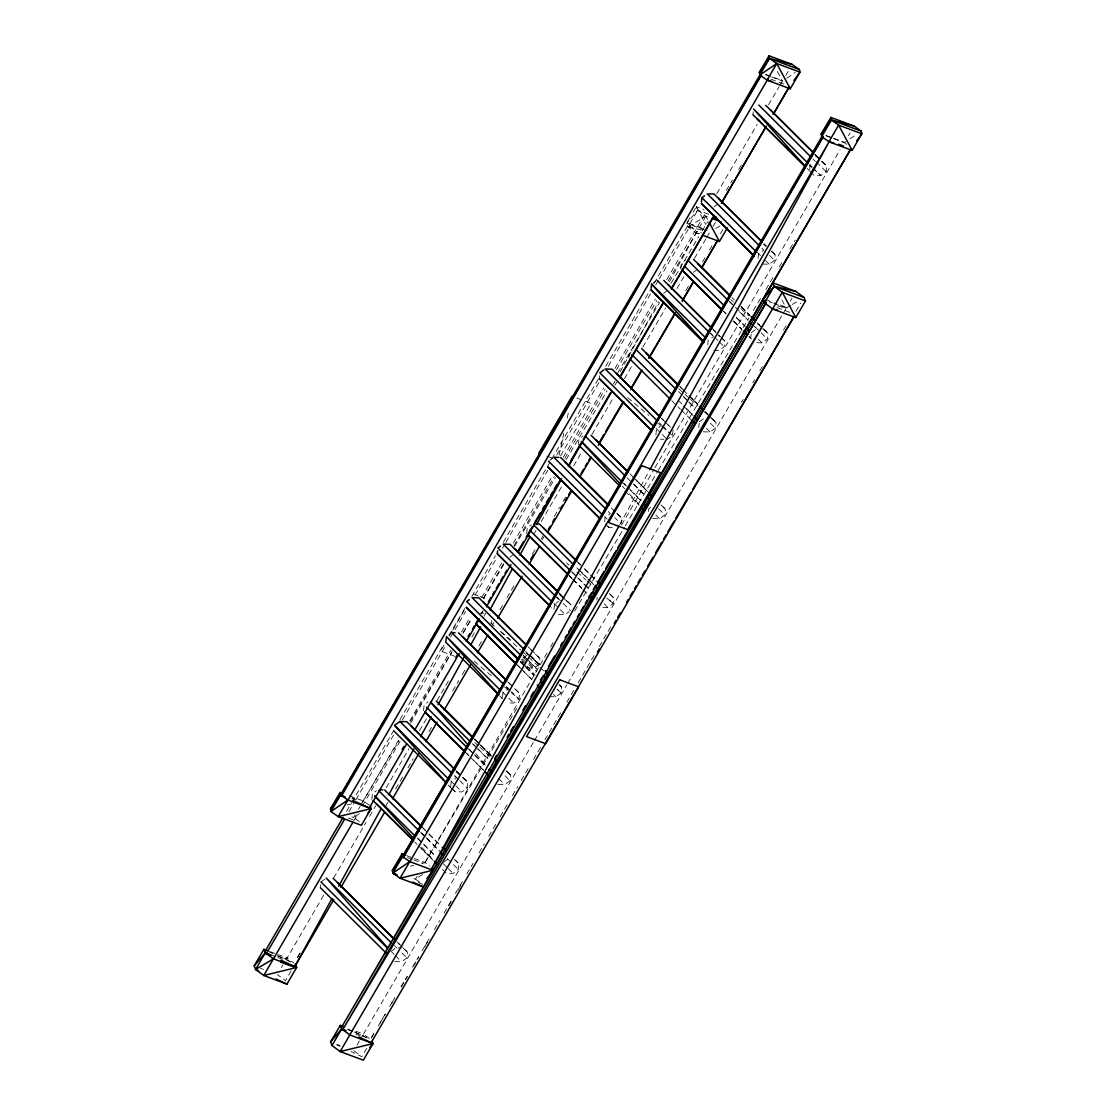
<?xml version="1.0" encoding="UTF-8"?>
<svg xmlns="http://www.w3.org/2000/svg" width="1116" height="1116" viewBox="0 0 1116 1116"><rect width="100%" height="100%" fill="white"/><g stroke="black" fill="none" stroke-linecap="round" stroke-linejoin="round"><path stroke-width="0.75" stroke-dasharray="5 3.75" d="M320.39 887.722L320.697 884.848M371.851 799.363L372.451 793.615L376.427 790.7M423.55 710.585L424.15 704.838L428.125 701.922M394.701 961.532L401.565 961.769L406.866 957.877L407.48 952.129L397.659 942.364M450.766 786.027L451.213 781.716L456.514 777.824L454.045 775.369M442.48 869.517L446.149 873.172L453.026 873.41L458.327 869.503L458.927 863.77L455.258 860.101M451.715 788.524L455.035 791.69L461.912 791.928L467.199 788.022L467.813 782.288L462.889 777.378M491.57 620.482L491.263 623.356L495.113 626.829M502.521 697.151L502.981 692.841L508.268 688.949L505.813 686.493M526.682 533.49L527.282 527.742L531.258 524.813M497.862 784.395L504.725 784.632L510.026 780.726L510.626 774.978L506.957 771.323M508.505 682.378L519.568 693.399L518.968 699.146L513.667 703.052L506.804 702.815M531.328 649.847L539.949 658.426L539.335 664.173L534.048 668.065L527.17 667.828L523.85 664.662M554.499 604.37L553.885 610.117L551.43 607.662M578.339 444.768L578.953 439.02L582.915 436.091M599.292 378.617L599.599 375.743M604.621 521.814L605.081 517.503L610.368 513.611L607.913 511.156M596.865 600.199L597.172 597.325M628.88 357.985L629.494 352.238L632.144 350.284M616.757 513.165L621.682 518.075L621.068 523.822L614.916 517.685M610.089 594.214L613.758 597.883L613.158 603.63L607.871 607.523L600.994 607.299M655.887 434.961L656.501 429.228L660.463 426.298M648.535 511.477L648.828 508.603L652.804 505.674M680.802 268.816L681.416 263.069L685.391 260.14M673.087 429.786L672.488 435.533L667.187 439.425M652.651 518.577L659.528 518.8L664.815 514.908L665.429 509.161L661.746 505.506M698.755 427.567L699.216 423.257M707.739 344.746L708.2 340.436L713.487 336.544M703.192 431.794L710.069 432.018L715.356 428.125L715.97 422.378L708.618 415.054M713.738 350.466L718.899 350.647L724.186 346.741L724.8 340.994L721.103 337.325M752.951 114.739L753.258 111.865M758.057 258.354L758.503 254.043L763.804 250.151L761.335 247.696M750.691 338.399L751.138 334.089M762.326 264.018L769.203 264.255L774.49 260.349L775.104 254.615L771.407 250.933M756.829 342.682L761.991 342.849L767.292 338.957L767.892 333.21L760.54 325.886M809.7 169.66L810.16 165.349L812.797 163.41M810.286 171.655L813.982 175.324L820.86 175.561L826.147 171.669L826.761 165.921L821.836 161.011M559.06 455.189L564.236 431.627M567.193 418.151L568.672 411.427M613.493 384.03L615.167 380.975M620.175 371.809L658.593 301.585M669.461 281.748L697.026 231.361L701.587 233.063M619.743 524.701L649.01 471.175M689.869 217.787L686.633 223.326L688.056 226.841L696.217 232.867L700.848 234.597M693.092 212.249L695.505 208.092M346.546 811.43L350.926 803.911M351.805 802.404L394.729 728.706M399.974 719.694L443.763 644.49M449.023 635.464L464.786 608.401M471.803 596.362L495.448 555.754M503.33 542.223L598.79 378.282M605.793 366.257L650.461 289.546M653.976 283.534L689.004 223.381L707.237 230.175M444.084 645.02L440.597 651.005L454.882 656.334M449.316 636.036L451.924 631.558M452.803 630.052L464.995 609.113M701.462 229.994L688.056 226.841L697.737 210.213L696.314 206.697L704.043 209.585M348.917 811.792L355.055 801.26M355.934 799.753L393.627 735.025M402.388 719.973L445.354 646.206M450.613 637.18L465.512 611.582M475.151 595.023L497.066 557.4M502.326 548.361L504.962 543.841M505.841 542.334L547.914 470.087M556.675 455.035L598.762 382.774M608.401 366.215L650.475 293.954M655.734 284.929L658.37 280.409M659.249 278.902L689.925 226.213L689.004 223.381M560.567 455.746L591.048 403.378L583.11 400.421M355.237 814.792L353.619 817.554L348.987 815.824M358.459 809.253L360.077 806.477M360.887 805.096L399.221 738.973M409.753 720.894L450.976 650.098M461.508 632.019L470.282 616.953M481.68 597.381L501.851 562.729M513.262 543.143L552.727 475.36M563.259 457.281L603.603 387.991M615.014 368.42L655.357 299.13M666.768 279.544L706.233 211.761M716.765 193.682L757.122 124.392M768.519 104.806L779.052 86.741M779.917 85.234L782.553 80.715L771.923 76.739M785.734 75.525L788.161 71.368M353.688 820.916L357.204 814.903M362.449 805.878L400.114 741.205M410.618 723.168L451.785 652.469M463.168 632.925L471.929 617.887M483.312 598.329L503.469 563.733M513.974 545.696L554.261 476.504M564.766 458.467L605.053 389.275M616.45 369.731L656.738 300.539M668.121 280.995L705.898 216.239L709.246 217.034M480.898 613.981L482.656 610.968M471.845 637.166L476.197 629.675M484.037 616.213L485.781 613.228M281.399 967.67L283.018 964.894M277.256 955.84L286.38 959.23L324.045 894.558M333.67 878.013L366.076 822.366M369.577 816.354L375.715 805.836M386.22 787.784L409 748.683M419.504 730.631L426.507 718.592M437.026 700.555L440.527 694.529M441.406 693.036L449.288 679.491M534.243 533.615L535.987 530.602M541.246 521.577L562.269 485.488M573.652 465.93L581.534 452.399M592.038 434.347L613.94 396.752M624.444 378.701L632.326 365.169M642.844 347.118L665.61 308.016M676.994 288.458L683.996 276.433M694.515 258.382L705.898 238.838M706.777 237.331L710.278 231.305M713.054 226.436L715.468 222.279M386.01 805.473L387.768 802.46M395.65 788.914L403.546 775.369M407.926 767.836L413.185 758.81M428.962 731.705L432.478 725.693M452.636 691.069L458.774 680.537M462.275 674.51L465.777 668.484M478.931 645.913L481.568 641.393M499.968 609.782L503.483 603.756M506.985 597.73L514.881 584.184M532.402 554.08L535.917 548.054M541.176 539.028L542.92 536.015M554.317 516.443L559.576 507.417M563.092 501.391L566.593 495.378M685.824 290.648L689.325 284.622M702.466 262.051L705.982 256.024M709.483 249.998L712.998 243.986M291.164 970.92L285.515 980.615L277.368 974.589M720.406 233.844L723.628 228.292M547.063 652.958L424.261 863.84L517.671 706.777M550.579 646.931L554.08 640.905M621.626 524.925L654.074 469.194M654.952 467.688L840.041 149.851M848.425 135.747L850.029 132.985M417.105 876.395L415.501 879.171L410.855 877.441M356.994 1045.12L359.408 1040.963M360.217 1039.582L363.439 1034.044L371.6 1040.07M790.254 301.111L791.872 298.349M347.578 1029.636L362.77 1035.299L533.56 742.028M534.438 740.522L566.844 684.875M567.723 683.369L782.288 314.907M783.167 313.401L786.668 307.388L774.518 302.854M378.254 1026.05L385.271 1013.998M389.651 1006.465L394.925 997.425M401.062 986.893L407.2 976.347M412.46 967.307L418.598 956.761M422.113 950.734L430.009 937.175M434.389 929.656L439.648 920.616M444.042 913.083L451.938 899.524M455.44 893.498L463.335 879.938M466.851 873.926L472.989 863.379M479.127 852.833L484.386 843.794M488.78 836.261L496.676 822.701M500.177 816.689L508.073 803.129M512.453 795.596L517.726 786.557M521.228 780.53L530.002 765.478M533.504 759.452L541.399 745.893M544.915 739.866L562.45 709.734M566.844 702.215L574.74 688.656M578.241 682.629L595.791 652.511M599.292 646.485L612.447 623.886M741.387 402.471L743.144 399.458M752.798 382.886L754.555 379.872M759.815 370.847L762.437 366.327M783.502 330.169L787.882 322.636M366.759 1048.37L361.919 1056.685L350.94 1051.551M795.987 311.294L800.828 302.98M481.275 613.967L483.033 610.954M614.944 385.187L616.702 382.174M492.044 625.462L493.802 622.449M542.223 539.809L543.98 536.81M380.04 1023.079L385.327 1014.067M391.493 1003.549L395.008 997.537M401.174 987.018L407.34 976.5M413.492 965.982L418.779 956.97M424.945 946.452L428.46 940.439M448.716 905.871L452.231 899.873M458.397 889.354L461.912 883.342M362.379 802.237L398.858 740.898M410.423 721.452L452.231 651.158M462.917 633.204L471.803 618.25M483.368 598.804L503.832 564.389M514.518 546.449L555.433 477.634M566.105 459.68L607.034 390.879M617.706 372.925L659.528 302.617M671.093 283.171L698.672 236.801M702.229 230.817L707.572 221.847M726.251 190.431L732.473 179.969M738.708 169.493L742.266 163.508M574.601 611.038L582.608 597.576M583.501 596.084L624.43 527.282M625.309 525.775L657.338 471.929M658.231 470.436L748.976 317.865M753.426 310.374L761.433 296.912M765.883 289.435L772.997 277.466M779.219 267.003L783.669 259.526M789.891 249.049L795.234 240.079M708.772 214.328L697.737 210.213L686.633 223.326L706.735 230.817M713.933 206.92L717.895 204.005M652.93 283.115L655.566 281.162M663.615 293.313L667.591 290.383M693.441 272.304L697.402 269.375M549.811 460.183L552.462 458.23M751.291 332.652L756.592 328.746L754.137 326.304M509.914 557.247L512.565 555.294M699.369 421.82L704.656 417.914M449.023 634.544L451.673 632.591M555.824 603.393L558.474 601.44M558.321 614.344L565.198 614.567L569.16 611.652M527.31 654.939L523.348 657.868L522.734 663.601L520.279 661.16M548.988 696.593L555.852 696.83L561.153 692.938L561.753 687.191L559.311 684.75M321.003 881.989L324.965 879.059M443.652 862.222L447.628 859.306M390.879 951.557L396.166 947.665L401.328 947.847M786.738 78.19L795.206 72.442M833.568 138.635L844.38 142.681L848.62 139.807M850.029 138.844L857.074 134.046M359.268 813.717L353.619 817.554L359.659 821.822M422.545 874.372L415.501 879.171L422.741 884.29L418.012 882.519M688.056 226.841L705.898 216.239L708.981 217.397M715.774 228.431L720.225 225.795M790.686 305.393L786.222 308.044L776.178 305.672M792.165 304.515L798.107 300.971M346.867 804.929L353.437 803.325M410.381 866.142L413.673 865.332M421.89 863.352L425.182 862.542L430.009 865.96M283.757 958.77L287.049 957.974L293.843 962.982M660.323 439.202L663.755 439.313M608.904 527.477L605.207 523.809L608.904 527.477L615.781 527.715M480.577 613.144L484.009 613.256M696.217 232.867L699.565 233.649M765.841 74.479L770.403 76.181M765.506 74.73L770.152 76.46M771.686 77.032L782.511 81.063L776.15 69.178M770.765 79.097L783.683 83.923M826.189 135.524L832.271 137.784M833.792 138.356L844.421 142.318M825.84 135.761L832.02 138.063M765.395 299.451L772.997 302.283M769.217 301.697L772.314 302.854M773.862 303.426L786.222 308.044L781.451 299.13M777.001 307.584L789.919 312.396M576.763 398.049L581.534 399.835M546.84 456.081L553.187 458.453M473.7 594.158L478.471 595.93M480.061 596.516L486.409 598.887M349.392 795.75L363.3 800.939L369.34 805.194M351.749 798.261L354.79 799.405M348.262 817.972L354.567 820.33M406.629 855.623L412.808 857.939M414.357 858.511L425.182 862.542M407.535 857.604L412.097 859.306M413.618 859.878L422.741 863.282M270.044 951.627L276.224 953.929M277.772 954.515L287.049 957.974M271.355 955.101L276.21 956.914M277.814 957.514L284.273 959.927M260.363 968.256L263.446 969.399M355.711 1031.156L363.439 1034.044M355.823 1034.183L362.281 1036.597M336.753 1044.325L339.85 1045.469M352.293 797.8L355.334 799.168M268.565 951.53L276.391 955.184M277.968 955.924L292.071 962.522M348.094 1029.064L352.796 1031.268M354.358 1031.993L370.024 1039.331M336.837 1044.953L339.975 1046.417M844.38 142.681L846.793 144.382M689.925 226.213L697.026 231.361M286.38 959.23L291.109 962.662M362.77 1035.299L366.327 1037.88M697.737 210.213L705.898 216.239L708.283 220.703M353.758 1050.658L360.552 1055.68M627.708 397.575L648.787 415.431M657.994 423.257L660.63 425.489M661.941 426.605L667.215 431.069M668.526 432.185L672.488 435.533L668.791 431.85M490.621 622.868L494.569 626.216M501.154 631.795L510.361 639.607M526.166 653.013L530.114 656.361M531.439 657.477L539.335 664.173L529.486 654.367M474.188 661.202L493.942 677.942M504.474 686.87L509.747 691.334M511.058 692.45L518.968 699.146L511.588 691.794M566.496 562.855L569.09 565.128M576.86 571.922L585.942 579.846M587.239 580.976L592.415 585.509M606.672 597.967L613.158 603.63L607.02 597.52M522.274 658.956L536.531 671.413M557.261 689.535L561.153 692.938L557.47 689.269M815.057 155.57L820.26 160.16M821.557 161.318L826.761 165.921L822.325 161.694M763.4 244.264L766.008 246.552M771.198 251.156L775.104 254.615L771.784 251.435M559.395 594.577L563.301 598.037M564.598 599.18L571.099 604.928L562.478 596.362M456.109 771.937L467.813 782.288L463.391 778.061M809.198 165.168L811.792 167.47M813.076 168.628L820.86 175.561L813.466 168.209M730.729 299.548L733.296 301.878M740.982 308.839L748.669 315.8M757.638 323.919L761.489 327.406M762.772 328.564L767.892 333.21L763.47 328.983M678.807 388.717L683.927 393.362M685.21 394.52L689.06 398.007M690.33 399.165L698.03 406.126M704.433 411.93L709.567 416.575M710.836 417.733L715.97 422.378L711.534 418.151M500.247 631.475L505.367 636.12M506.65 637.278L520.754 650.042M522.023 651.2L538.693 666.294M539.977 667.452L543.813 670.939M559.2 684.861L561.753 687.191L557.33 682.964M474.746 742.489L478.597 745.962M479.866 747.134L490.119 756.411M506.79 771.505L510.626 774.978L506.204 770.751M721.466 337.827L724.8 340.994M661.007 504.934L665.429 509.161M617.246 513.848L621.682 518.075M609.336 593.656L613.758 597.883M566.663 600.701L571.099 604.928M535.513 654.199L539.949 658.426M515.146 689.172L519.568 693.399M454.505 859.543L458.927 863.77M403.043 947.903L407.48 952.129M723.447 311.155L725.874 313.582M733.184 320.836L741.722 329.304M569.313 575.828L571.755 578.255M572.968 579.469L581.492 587.937M517.308 665.136L519.749 667.563M520.963 668.763L531.927 679.658M466.181 752.937L468.622 755.351M473.491 760.191L483.242 769.873M814.945 154.343L819.855 159.239L815.043 154.413M816.298 161.862L826.147 171.669M812.992 159.002L815.447 161.457M809.784 164.526L812.239 166.982M764.028 243.581L766.497 246.036M769.58 255.452L774.49 260.349M756.899 251.993L760.596 255.676M765.506 260.572L769.203 264.255M740.926 306.356L749.506 314.893M741.401 307.012L749.98 315.563M757.332 322.887L759.787 325.328L757.401 322.929M729.278 301.111L734.188 305.993M735.416 307.221L747.664 319.427M755.03 326.751L759.926 331.633M761.154 332.847L767.292 338.957M729.613 301.892L732.068 304.333M739.42 311.657L748.013 320.208M736.253 317.223L744.832 325.76M758.308 339.194L761.991 342.849M736.588 318.004L745.167 326.542M734.272 321.868L741.638 329.192M723.712 311.531L726.167 313.973M733.519 321.296L742.112 329.848M712.496 328.746L720.364 336.781L713.082 329.499M710.655 333.266L713.11 335.721M714.338 336.948L718.034 340.617M719.262 341.845L724.186 346.741M709.804 332.861L712.259 335.316M688.99 395.524L697.584 404.062M704.935 411.399L707.391 413.841M679.658 386.415L682.113 388.856M683.341 390.07L688.237 394.952M689.465 396.18L698.058 404.731M705.41 412.055L707.865 414.496M678.584 391.507L682.253 395.162M683.48 396.389L688.391 401.272M689.618 402.485L695.742 408.595M710.46 423.243L715.356 428.125M683.815 397.17L687.498 400.825M688.725 402.053L694.85 408.149M678.193 400.281L681.876 403.95M686.772 408.833L692.91 414.929M706.386 428.363L710.069 432.018M683.438 405.945L693.245 415.71M671.79 400.7L680.369 409.251M681.123 409.809L690.93 419.574M662.025 418.765L670.632 427.33M661.286 418.207L663.741 420.662M664.969 421.876L668.665 425.559M662.639 425.726L667.563 430.623M659.333 422.866L661.788 425.322M656.124 428.405L665.959 438.197M629.87 473.77L634.781 478.652M636.008 479.866L647.043 490.859M636.483 480.522L647.517 491.514M634.167 484.386L643.974 494.151M658.691 508.798L664.815 514.908M627.15 477.843L632.061 482.726M633.288 483.953L644.323 494.932M623.97 483.409L626.425 485.851M627.652 487.064L641.142 500.498M655.845 515.146L659.528 518.8M623.091 482.963L625.546 485.404M630.442 490.287L641.477 501.279M624.932 491.152L639.175 505.143M604.705 516.68L607.16 519.135M578.214 562.478L583.11 567.36M584.338 568.588L595.372 579.567M577.46 561.92L579.915 564.361M584.812 569.244L589.722 574.126M590.95 575.34L595.846 580.222M578.827 569.453L587.407 577.99M588.634 579.218L593.545 584.1M576.721 567.793L580.39 571.448M581.617 572.675L590.197 581.213M591.424 582.44L593.879 584.882M572.313 572.131L590.699 590.434M604.188 603.868L607.871 607.523M571.42 571.685L589.82 590.001M569.118 575.549L572.034 578.646M572.787 579.218L581.841 588.411M583.068 589.639L587.979 594.521M558.795 592.68L561.25 595.135M559.283 593.349L564.208 598.26M556.954 597.2L570.485 610.675M556.103 596.795L558.558 599.25M554.122 603.547L559.046 608.443M560.274 609.671L565.198 614.567M528.133 646.848L533.057 651.744M528.663 654.227L539.698 665.22M525.455 651.214L527.91 653.655M529.137 654.883L540.172 665.875M523.139 655.092L525.594 657.533M526.822 658.747L537.856 669.74M523.488 655.873L536.963 669.293M522.972 657.045L527.896 661.941M529.124 663.169L534.048 668.065M520.307 661.425L525.204 666.308M526.431 667.535L533.783 674.859M553.41 694.389L555.852 696.83M520.642 662.207L524.325 665.875M525.552 667.089L534.132 675.64M517.113 664.857L531.816 679.505M507.766 681.834L512.69 686.731M506.664 686.898L510.347 690.581M502.605 692.018L513.667 703.052M499.912 696.133L502.367 698.588L500.038 695.993M475.081 739.587L491.012 755.448M474.328 739.015L476.783 741.456M477.997 742.684L491.486 756.104M473.24 744.107L476.923 747.762M478.15 748.989L487.957 758.754M505.116 775.843L510.026 780.726M472.361 743.675L474.802 746.116M476.03 747.329L488.292 759.536M469.18 749.227L485.111 765.088M498.601 778.522L504.725 784.632M468.288 748.78L485.46 765.883M466.46 753.314L468.901 755.755M470.129 756.969L483.619 770.403M456.737 771.254L461.661 776.164M456.012 770.71L460.922 775.606M454.896 775.773L458.592 779.456M459.82 780.684L467.199 788.022M450.836 780.893L454.533 784.576M455.76 785.803L461.912 791.928M448.144 785.022L450.613 787.464L448.283 784.883M451.352 788.022L455.035 791.69M422.155 827.137L428.279 833.247M428.753 833.903L441.015 846.109M421.541 832.885L425.224 836.554M426.452 837.767L439.927 851.201M447.293 858.525L458.327 869.503M420.648 832.452L425.559 837.335M426.786 838.548L439.048 850.755M417.482 838.004L422.378 842.887M423.606 844.115L434.64 855.093M443.219 863.644L446.902 867.299M448.13 868.527L453.026 873.41M417.816 838.786L434.975 855.874M421.639 848.76L433.901 860.966M414.747 842.092L417.203 844.533M418.43 845.747L433.147 860.408M394.604 945.657L397.059 948.098M401.955 952.994L406.866 957.877M391.758 952.004L394.213 954.445M395.441 955.659L401.565 961.769M731.957 297.512L734.37 299.939M741.652 307.193L750.133 315.675M680.021 386.68L684.875 391.521M692.143 398.789L698.197 404.843M633.121 477.104L647.671 491.626M474.691 739.294L479.531 744.135M480.745 745.335L490.44 755.016M422.992 828.072L427.833 832.913M429.046 834.126L441.169 846.221M396.989 941.848L399.402 944.262M622.393 486.255L624.737 488.808M629.438 493.914L640.012 505.409M421.764 847.239L433.51 860.004M807.217 168.516L809.546 171.097M521.367 659.556L525.901 664.704M527.031 666.001L534.969 675.027M475.904 753.802L484.972 764.111M696.314 206.697L705.856 224.539M300.106 952.994L296.591 959.021L300.12 953.022M373.874 1033.583L370.359 1039.61L373.888 1033.597M751.459 338.985L749.031 336.572L751.445 338.957M527.17 667.828L521.074 661.774L527.17 667.828M614.79 511.393L611.094 507.724L614.818 511.421"/><path stroke-width="1.5" d="M446.233 637.92L445.772 642.23L498.671 694.905M550.202 606.434L497.29 553.759L497.596 550.885M651.144 288.388L651.605 284.078L705.731 337.981M701.448 201.996L701.908 197.685L704.559 195.746M570.527 403.015L572.006 396.278L538.902 453.124M280.716 962.118L294.401 967.223L331.982 898.519M338.664 886.299L381.267 808.444M388.786 794.704L413.855 748.906M420.537 736.686L431.39 716.849M438.072 704.628L463.963 657.31M470.645 645.09L480.675 626.774M489.868 609.978L512.411 568.755M519.93 555.015L529.961 536.698M536.643 524.478L561.697 478.68M568.379 466.474L580.083 445.103M618.906 526.222L430.748 870.313L850.922 148.791L675.933 448.297M649.847 469.641L829.648 140.853L409.474 862.375M823.315 136.473L403.141 857.995M368.001 812.867L371.056 808.668L347.871 800.019L330.95 811.513L330.434 808.905L340.115 792.29L340.631 794.899L330.95 811.513L338.19 816.633L361.375 825.282L371.056 808.668L370.54 806.059M759.326 72.414L769.008 55.8L792.193 64.449L799.433 69.569L799.949 72.177L790.268 88.792L767.083 80.143L759.843 75.023L759.326 72.414L769.524 58.409L769.008 55.8M341.273 796.378L761.07 75.483L759.843 75.023L776.764 63.528L799.949 72.177L793.839 80.575M761.07 75.483L341.105 794.299L769.524 58.409L776.764 63.528L767.083 80.143L771.937 81.44M347.606 800.758L767.78 79.25M295.196 963.987L296.619 967.502L286.952 984.131L263.753 975.482L255.606 969.455L254.183 965.94L263.864 949.325L266.947 950.469M265.106 951.306L343.044 817.442M258.731 970.92L255.606 969.455L265.287 952.841L263.864 949.325M266.026 954.138L344.537 819.325M352.823 822.422L263.753 975.482L296.619 967.502L280.953 960.178M368.88 808.695L406.601 743.926M414.496 730.366L459.234 653.544M466.251 641.505L479.406 618.906M486.423 606.853L510.989 564.682M518.005 552.629L560.985 478.82M568.881 465.26L611.861 391.451M619.757 377.892L663.615 302.576M671.511 289.03L714.491 215.221M721.508 203.168L766.246 126.345M294.401 967.223L333.81 899.538M340.812 887.513L384.601 812.308M392.497 798.777L418.765 753.649M425.768 741.624L437.151 722.066M444.168 710.041L470.436 664.927M477.439 652.888L487.957 634.837M497.583 618.292L522.107 576.191M529.124 564.152L539.628 546.101M547.51 532.569L572.034 490.454M579.915 476.923L591.299 457.379M598.315 445.34L623.705 401.732M630.721 389.693L642.105 370.149M649.107 358.11L675.375 312.996M682.392 300.957L693.775 281.413M701.657 267.868L717.421 240.805L701.573 267.84M702.396 235.169L719.402 241.502L727.465 227.664M412.599 882.072L423.257 886.899L400.072 878.25L392.818 873.13L392.316 870.522L401.983 853.893L405.08 855.051M821.195 134.032L830.876 117.403L854.061 126.052L861.301 131.172L861.817 133.781L852.15 150.409L828.951 141.76L821.711 136.64L821.195 134.032L831.392 120.012L830.876 117.403M822.269 135.901L402.974 855.902L822.952 137.101L821.711 136.64L831.392 120.012L854.061 126.052M763.037 299.395L772.718 282.767L795.903 291.416L804.05 297.442L805.473 300.957L795.806 317.586L772.607 308.937L764.46 302.91L763.037 299.395L774.141 286.282L772.718 282.767M372.074 1041.242L373.023 1043.572L363.342 1060.2L340.157 1051.551L331.996 1045.525L330.573 1042.009L340.254 1025.395L343.351 1026.553M764.516 300.957L341.496 1027.376L766.329 302.283M331.996 1045.525L341.677 1028.91L340.254 1025.395L343.393 1026.86M349.517 1035.355L772.537 308.937L342.417 1030.207L765.688 303.371L764.46 302.91L774.141 286.282L795.903 291.416M369.689 1047.505L373.023 1043.572L349.838 1034.937L340.157 1051.551L373.023 1043.572L358.92 1036.973M370.791 1043.293L793.825 316.874L692.576 489.659M402.137 749.422L403.894 746.409M455.774 657.617L457.532 654.604M468.078 636.538L469.836 633.525M472.486 629.019L474.244 626.006M476.002 622.993L477.76 619.98M488.306 601.929L490.942 597.409M492.7 594.396L494.472 591.382M496.229 588.383L498.866 583.863M500.624 580.85L503.26 576.33M505.018 573.331L506.776 570.318M518.215 550.746L523.488 541.72M526.124 537.201L532.276 526.668M534.034 523.655L540.186 513.123M542.836 508.603L544.594 505.59M546.352 502.591L548.988 498.071M550.746 495.058L552.504 492.044M554.261 489.045L556.898 484.525M570.974 460.448L581.52 442.382M583.277 439.369L610.536 392.72M621.096 374.655L663.309 302.408M671.218 288.863L713.431 216.616M721.341 203.07L766.19 126.317M494.779 758.35L496.536 755.337M507.096 737.285L508.854 734.272M510.612 731.259L513.248 726.753M522.916 710.195L525.566 705.675M530.839 696.649L533.476 692.129M540.507 680.09L542.264 677.077M548.416 666.545L554.582 656.013M560.734 645.466L562.492 642.467M565.128 637.947L566.886 634.934M568.644 631.921L571.28 627.415M573.052 624.402L574.81 621.389M577.446 616.869L579.204 613.87M580.962 610.857L583.598 606.337M585.356 603.324L587.114 600.324M588.871 597.311L591.508 592.791M593.266 589.778L595.902 585.272M597.674 582.259L603.826 571.727M605.583 568.714L616.13 550.648M617.887 547.635L637.236 514.532M638.994 511.519L645.146 500.986M646.917 497.973L649.554 493.453M651.312 490.44L653.948 485.934M655.706 482.921L674.176 451.31M530.784 559.339L533.42 554.833M548.388 529.291L550.146 526.292M552.783 521.786L554.554 518.773M560.706 508.254L562.478 505.255M565.115 500.749L566.872 497.736M568.63 494.737L571.28 490.231M580.962 473.7L583.598 469.194M585.356 466.181L587.128 463.182M588.885 460.169L590.643 457.169M598.567 443.652L603.854 434.626M605.611 431.627L623.216 401.579M631.14 388.047L640.821 371.516M648.745 357.999L674.273 314.419M682.197 300.901L693.65 281.371M597.492 651.939L599.25 648.94M614.219 623.398L615.976 620.384M617.748 617.385L620.384 612.879M626.55 602.361L628.308 599.348M630.066 596.349L632.702 591.843M634.474 588.83L636.232 585.83M637.989 582.817L640.626 578.311M642.398 575.312L645.034 570.806M647.671 566.3L652.958 557.275M655.594 552.769L661.76 542.25M663.518 539.251L666.168 534.745M667.926 531.732L674.092 521.214M675.85 518.215L690.818 492.672M330.434 808.905L340.631 794.899L345.193 796.963M856.725 140.783L861.817 133.781L838.632 125.132L831.392 120.012L861.301 131.172M392.316 870.522L402.499 856.502L401.983 853.893M426.814 878.683L432.938 870.271L432.422 867.662M254.183 965.94L265.287 952.841L266.515 953.301M330.573 1042.009L341.677 1028.91L346.141 1030.57M603.868 369.94L599.906 372.87L654.032 426.772M500.554 546.059L497.903 548.012L552.043 601.915M469.404 599.557L466.753 601.51L520.893 655.413M445.94 782.288L394.618 725.372L399.919 721.466L406.796 721.703L454.77 769.482M255.606 969.455L273.434 958.853L296.619 967.502M536.015 523.962L539.46 524.074L576.233 560.692M455.119 632.702L451.673 632.591L503.344 684.038M379.468 789.779L382.9 789.891M708.925 193.849L714.087 194.031L762.061 241.809M558.935 457.434L553.773 457.253L605.458 508.715M712.594 217.815L717.616 219.001M777.629 310.122L772.607 308.937L782.288 292.308L805.473 300.957M792.193 64.449L769.524 58.409L799.433 69.569M833.819 143.043L828.951 141.76L838.632 125.132L852.15 150.409M838.772 144.257L843.319 145.959M713.487 216.086L716.639 217.257M712.078 218.541L721.355 222M804.05 297.442L774.141 286.282L782.288 292.308L795.806 317.586M395.971 874.302L392.818 873.13L402.499 856.502L409.739 861.622L432.938 870.271L400.072 878.25L409.739 861.622L392.818 873.13L397.394 875.195M268.133 953.901L271.355 955.101M352.796 800.409L371.056 808.668L338.19 816.633L347.871 800.019L340.631 794.899M269.988 955.045L265.287 952.841L273.434 958.853M275.973 978.997L286.952 984.131M344.816 1030.375L341.677 1028.91L349.838 1034.937M759.968 121.281L757.387 118.966L805.361 166.744M753.788 255.536L701.308 203.433L754.207 256.108M721.006 308.741L682.029 270.016L721.271 309.09M744.149 331.731L746.59 334.144M702.257 340.715L650.991 289.825L703.903 342.514M651.772 430.72L599.292 378.617L651.702 430.623M566.872 573.415L527.896 534.69L567.891 574.335M590.029 596.404L592.457 598.818M497.29 553.759L549.769 605.862M475.89 623.997L516.094 663.922M464.967 751.724L424.764 711.799L465.233 752.086M485.669 772.3L489.324 775.927M765.729 105.336L813.215 152.446M758.852 105.099L810.523 156.561M807.691 162.908L753.565 109.005L804.887 165.921M752.951 114.739L804.622 166.2M707.209 193.793L758.88 245.241M701.908 197.685L756.048 251.602M705.731 207.66L753.718 255.438M729.892 295.363L698.016 263.627L729.529 295.098M751.961 317.349L754.416 319.79M693.58 259.4L730.366 296.019M751.207 316.777L753.663 319.218M687.93 260.391L727.172 299.451M749.241 321.422L751.682 323.863M685.098 266.724L724.326 305.798M746.395 327.769L748.85 330.21M685.238 273.043L722.01 309.662M744.079 331.633L746.534 334.075M743.326 331.075L745.781 333.517M663.769 280.423L711.757 328.202M656.892 280.186L708.562 331.647M655.427 294.052L702.173 340.603M677.956 384.532L646.094 352.796L677.593 384.267M700.025 406.503L702.48 408.944M641.658 348.569L678.43 385.187M700.499 407.173L702.954 409.614M636.008 349.559L675.236 388.619M631.949 354.679L672.404 394.966M694.473 416.938L696.914 419.379M630.108 359.199L670.563 399.486M691.404 420.244L695.087 423.899M616.492 373.428L659.556 416.31M660.058 416.979L612.07 369.201L605.193 368.964L656.864 420.425M627.429 471.329L595.553 439.578L627.066 471.05M649.498 493.3L651.939 495.741M591.117 435.352L627.903 471.97M648.745 492.728L652.414 496.397M585.468 436.342L624.709 475.402M646.778 497.373L649.219 499.815M581.408 441.462L621.863 481.749M643.932 503.721L646.387 506.162M579.567 445.981L620.022 486.269M640.863 507.027L643.318 509.468M608.15 504.599L565.087 461.717L608.764 505.353M560.65 457.49L608.639 505.269M548.486 461.145L602.626 515.062M543.883 528.3L576.986 561.264M597.827 582.008L600.282 584.449M597.074 581.45L599.529 583.891M533.811 525.064L573.038 564.124M595.107 586.095L597.562 588.537M529.737 530.184L570.192 570.457M592.261 592.443L594.716 594.884M589.206 595.749L592.401 598.748M514.504 548.57L557.568 591.452M558.056 592.136L510.068 544.357L503.19 544.12L554.875 595.567M483.354 602.068L526.417 644.95M525.678 644.392L478.917 597.841L472.04 597.604L523.725 649.066M545.822 671.316L548.277 673.757M545.068 670.758L548.751 674.413M543.101 675.403L545.543 677.844M470.575 611.484L518.563 659.263L466.139 607.257L517.81 658.705M477.732 619.478L518.187 659.765M475.904 624.011L516.359 664.299M537.201 685.043L539.656 687.484M462.973 637.055L504.809 678.709M458.55 632.828L506.538 680.607M500.512 690.385L446.386 636.483L498.866 694.71M472.626 737.146L440.75 705.396L472.263 736.867M494.695 759.117L497.15 761.558M436.314 701.169L473.1 737.802M495.169 759.773L497.624 762.214M430.678 702.159L469.906 741.233M426.605 707.279L467.06 747.567M489.129 769.538L491.584 771.979M486.074 772.844L489.743 776.499M411.218 725.93L454.282 768.812M399.919 721.466L451.589 772.928M394.618 725.372L448.758 779.275M394.018 731.106L446.428 783.111M384.615 789.961L421.402 826.579M442.243 847.323L445.926 850.992M378.966 790.937L419.435 831.225M440.276 851.982L442.717 854.424M374.906 796.057L415.361 836.344M376.273 803.59L413.06 840.208M373.065 800.591L413.534 840.864M434.375 861.622L436.816 864.063M393.99 938.695L337.59 882.547L394.562 939.421M333.168 878.32L394.464 939.351M391.27 942.783L326.291 878.083L387.475 947.693M321.003 881.989L387.196 947.903M320.39 887.722L386.122 952.994M770.166 109.563L812.615 151.985M718.509 198.257L760.972 240.679M751.347 316.888L753.774 319.302M668.205 284.65L710.655 327.072M648.884 492.84L652.511 496.467M389.052 794.187L421.778 826.858M582.468 442.857L620.05 483.702M641.184 506.678L643.527 509.245M374.809 796.168L413.548 838.311M434.682 861.287L437.026 863.84M651.605 284.078L704.084 342.305M540.632 681.471L542.892 684.038M430.581 702.229L467.967 744.777M489.505 769.259L491.765 771.84M776.764 63.528L790.268 88.792M709.079 222.182L719.402 241.502M789.054 87.174L773.262 114.292L789.054 87.174M641.672 465.651L608.569 522.497L627.611 529.598L660.714 472.752L641.672 465.651M559.66 679.742L526.557 736.588L545.612 743.688L578.716 686.842L559.66 679.742M600.366 518.996L547.872 466.893L600.296 518.898"/></g></svg>
